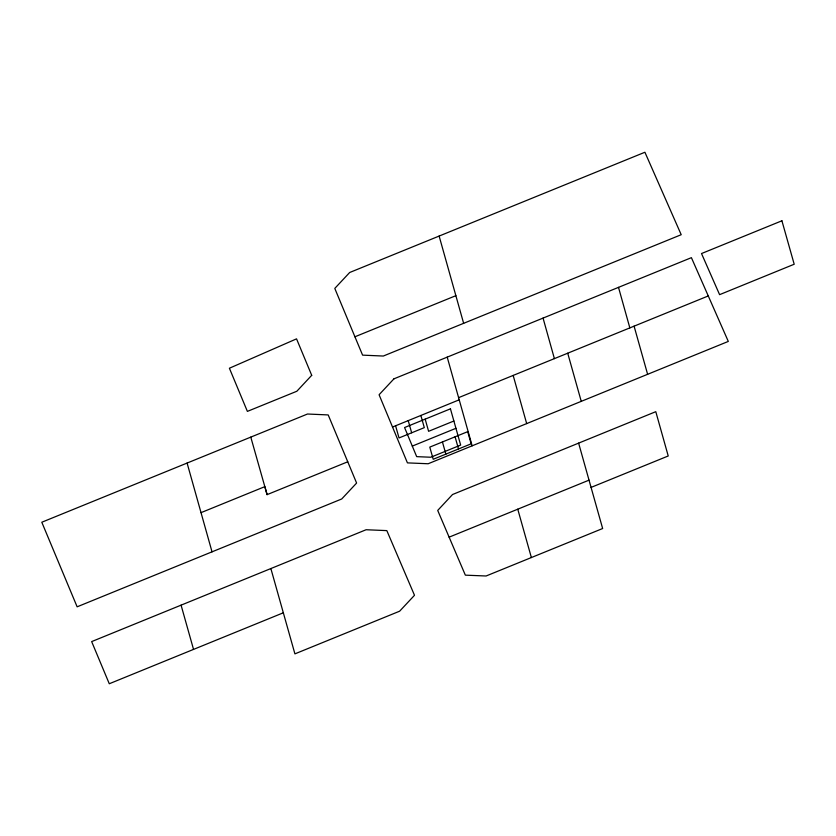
<?xml version="1.0" encoding="UTF-8"?>
<svg xmlns="http://www.w3.org/2000/svg" width="836" height="836" viewBox="0 0 836 836"><rect width="100%" height="100%" fill="white"/><g stroke="black" fill="none" stroke-linecap="round" stroke-linejoin="round"><path stroke-width="1.25" d="M354.924 336.783L362.594 355.143L383.306 356.042L681.204 234.707L644.911 152.246L349.667 272.505L334.787 288.42L354.924 336.783L455.871 295.672M458.577 397.664L708.27 295.944M392.512 427.029L459.183 399.827M201.027 512.646L264.855 486.636L267.092 494.64L347.755 461.785L356.606 483.062L341.725 498.977L77.131 606.821L41.8 522.239L307.502 414.019L328.203 414.928L347.755 461.785M453.875 421.01L428.596 431.313L425.169 419.139M412.294 446.1L455.933 428.314M591.062 487.409L668.225 455.975L655.79 411.678L452.537 494.515L437.709 510.43L449.12 537.161L589.025 480.146L578.616 443.132M283.31 612.798L109.276 683.754L91.657 641.599L366.095 529.742L386.828 530.609L414.499 595.284L399.629 611.2L294.909 653.867L270.864 568.553M449.12 537.161L465.349 575.158L486.092 575.994L602.652 528.519L589.025 480.146M250.79 437.134L267.092 494.64M634.085 326.165L647.618 374.309M567.717 353.21L581.25 401.353M513.168 375.427L526.68 423.601M517.756 509.187L531.372 557.549M439.13 236.055L463.635 323.323M447.208 357.129L472.152 445.828M455.077 436.81L458.504 448.974M442.432 441.962L445.86 454.126M420.874 415.471L424.301 427.645L399.023 437.949L395.585 425.775M408.229 420.623L411.657 432.797M187.097 463.06L212.03 551.854M181.078 605.159L193.534 649.405M618.504 287.354L629.842 327.89M543.055 318.088L554.393 358.634M311.713 375.322L296.843 391.248L247.383 411.385L229.398 368.227L296.54 338.852L311.713 375.322M393.965 378.823L379.084 394.738L407.435 462.883L428.157 463.75L728.302 341.422L691.403 257.666L393.965 378.823M781.911 220.788L701.519 253.548L719.597 294.659L794.2 264.239L781.911 220.788M450.447 408.835L404.572 427.541L416.683 456.644L430.812 457.24L460.667 445.076L450.447 408.835M467.711 431.658L429.788 447.114L433.215 459.277L471.149 443.822L467.711 431.658"/></g></svg>
